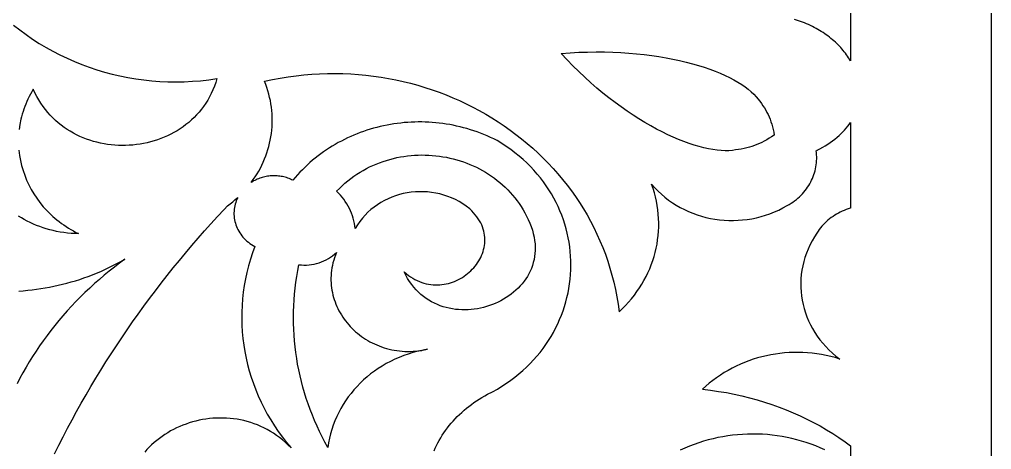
# Model space of a CAD drawing. Extents: x 2430 to 3430, y -1053 to 947.
# Drawn here: x 3085.1 to 3429.6, y 513.4 to 665.8 of the extents above; entities that cross this region are included whole.
import ezdxf

# ---------------------------------------------------------------- set-up
doc = ezdxf.new("R2010")
doc.units = 0
doc.layers.add('LAYER_1', color=18, linetype='CONTINUOUS')

msp = doc.modelspace()

# ---------------------------------------------------------------- linework, layer by layer
at = {"layer": 'LAYER_1'}
for points in [[(2429.56, -1052.54), (3429.56, -1052.54), (3429.56, 947.46), (2429.56, 947.46)], [(3292.43, 654.25), (3295.36, 654.17), (3298.23, 654.04), (3301.04, 653.85), (3303.8, 653.61), (3306.5, 653.32), (3309.14, 652.99), (3311.72, 652.6), (3314.22, 652.18), (3316.66, 651.71), (3319.03, 651.2), (3321.32, 650.66), (3323.54, 650.08), (3325.68, 649.46), (3327.73, 648.82), (3329.71, 648.14), (3331.6, 647.43), (3333.4, 646.7), (3335.12, 645.95), (3336.74, 645.17), (3338.26, 644.38), (3339.69, 643.56), (3341.02, 642.73), (3342.25, 641.89), (3343.38, 641.03), (3344.39, 640.16), (3345.31, 639.28), (3346.1, 638.4), (3347.41, 636.78), (3348, 635.99), (3348.55, 635.2), (3349.06, 634.42), (3349.54, 633.63), (3349.98, 632.84), (3350.39, 632.04), (3350.76, 631.22), (3351.1, 630.39), (3351.41, 629.54), (3351.69, 628.66), (3351.94, 627.76), (3352.16, 626.82), (3352.36, 625.84), (3352.53, 624.83), (3351.64, 624.22), (3350.76, 623.66), (3349.89, 623.14), (3349.03, 622.66), (3348.17, 622.22), (3347.31, 621.81), (3346.44, 621.44), (3345.56, 621.11), (3344.67, 620.8), (3343.76, 620.53), (3342.83, 620.28), (3341.87, 620.06), (3340.89, 619.86), (3339.87, 619.68), (3338.81, 619.53), (3337.72, 619.39), (3336.48, 619.28), (3335.17, 619.26), (3333.78, 619.31), (3332.34, 619.44), (3330.82, 619.65), (3329.25, 619.93), (3327.61, 620.29), (3325.93, 620.73), (3324.19, 621.24), (3322.4, 621.83), (3320.57, 622.49), (3318.69, 623.23), (3316.77, 624.05), (3314.82, 624.94), (3312.84, 625.91), (3310.82, 626.95), (3308.78, 628.07), (3306.72, 629.26), (3304.63, 630.53), (3302.53, 631.87), (3300.41, 633.29), (3298.29, 634.78), (3296.15, 636.34), (3294.01, 637.98), (3291.87, 639.69), (3289.73, 641.48), (3287.6, 643.34), (3285.47, 645.27), (3283.35, 647.28), (3281.25, 649.36), (3279.16, 651.52), (3277.1, 653.74), (3280.25, 653.97), (3283.36, 654.13), (3286.43, 654.23), (3289.46, 654.27)], [(3228.9, 617.74), (3230.16, 617.69), (3231.41, 617.61), (3232.66, 617.49), (3233.91, 617.34), (3235.15, 617.15), (3236.38, 616.93), (3237.61, 616.67), (3238.83, 616.38), (3240.04, 616.06), (3241.24, 615.7), (3242.42, 615.3), (3243.59, 614.88), (3244.75, 614.41), (3245.9, 613.92), (3247.03, 613.39), (3248.14, 612.83), (3249.24, 612.23), (3250.31, 611.61), (3251.37, 610.95), (3252.41, 610.25), (3253.42, 609.53), (3254.42, 608.77), (3255.39, 607.98), (3256.33, 607.16), (3257.25, 606.31), (3258.14, 605.42), (3259.01, 604.51), (3259.84, 603.56), (3260.65, 602.58), (3261.43, 601.57), (3262.17, 600.53), (3262.89, 599.46), (3263.57, 598.36), (3264.21, 597.23), (3264.82, 596.06), (3265.4, 594.87), (3265.93, 593.65), (3266.43, 592.38), (3266.86, 591.12), (3267.2, 589.88), (3267.47, 588.66), (3267.67, 587.46), (3267.8, 586.27), (3267.85, 585.11), (3267.85, 583.97), (3267.77, 582.85), (3267.64, 581.75), (3267.44, 580.67), (3267.18, 579.62), (3266.87, 578.59), (3266.5, 577.59), (3266.08, 576.62), (3265.61, 575.67), (3265.09, 574.75), (3264.52, 573.86), (3263.9, 573), (3263.25, 572.16), (3262.55, 571.36), (3261.81, 570.59), (3261.04, 569.85), (3260.23, 569.15), (3259.38, 568.48), (3258.51, 567.84), (3257.6, 567.24), (3256.67, 566.67), (3255.71, 566.14), (3254.73, 565.65), (3253.73, 565.19), (3252.71, 564.77), (3251.67, 564.4), (3250.61, 564.06), (3249.54, 563.77), (3248.46, 563.51), (3247.37, 563.3), (3246.27, 563.13), (3245.17, 563.01), (3244.06, 562.93), (3242.95, 562.89), (3241.84, 562.91), (3240.73, 562.97), (3239.62, 563.07), (3238.52, 563.23), (3237.43, 563.43), (3236.35, 563.69), (3235.28, 563.99), (3234.23, 564.35), (3233.19, 564.76), (3232.17, 565.22), (3231.17, 565.73), (3230.19, 566.3), (3229.23, 566.92), (3228.3, 567.6), (3227.4, 568.34), (3226.52, 569.13), (3225.68, 569.99), (3224.87, 570.9), (3224.1, 571.87), (3223.36, 572.9), (3222.66, 573.99), (3222.01, 575.14), (3221.4, 576.35), (3222.15, 575.71), (3222.92, 575.11), (3223.69, 574.57), (3224.48, 574.08), (3225.26, 573.63), (3226.06, 573.24), (3226.86, 572.89), (3227.66, 572.59), (3228.46, 572.34), (3229.26, 572.13), (3230.07, 571.96), (3230.87, 571.84), (3231.67, 571.76), (3232.47, 571.71), (3233.26, 571.71), (3234.05, 571.75), (3234.83, 571.82), (3235.6, 571.93), (3236.37, 572.08), (3237.12, 572.26), (3237.87, 572.47), (3238.6, 572.72), (3239.32, 572.99), (3240.02, 573.3), (3240.72, 573.64), (3241.39, 574), (3242.05, 574.39), (3242.69, 574.81), (3243.31, 575.25), (3243.91, 575.72), (3244.49, 576.21), (3245.04, 576.72), (3245.58, 577.26), (3246.09, 577.81), (3246.57, 578.38), (3247.03, 578.97), (3247.45, 579.58), (3247.85, 580.2), (3248.22, 580.84), (3248.56, 581.49), (3248.87, 582.16), (3249.14, 582.84), (3249.38, 583.52), (3249.59, 584.22), (3249.76, 584.93), (3249.89, 585.64), (3249.98, 586.36), (3250.03, 587.09), (3250.04, 587.82), (3250.02, 588.56), (3249.94, 589.3), (3249.83, 590.04), (3249.67, 590.78), (3249.46, 591.52), (3249.21, 592.26), (3248.91, 592.99), (3248.56, 593.72), (3248.16, 594.45), (3247.71, 595.18), (3247.21, 595.89), (3246.65, 596.6), (3246.04, 597.3), (3245.37, 597.99), (3244.65, 598.67), (3243.43, 599.61), (3242.18, 600.47), (3240.89, 601.25), (3239.57, 601.94), (3238.22, 602.56), (3236.85, 603.1), (3235.45, 603.57), (3234.04, 603.95), (3232.62, 604.26), (3231.18, 604.5), (3229.74, 604.65), (3228.29, 604.74), (3226.85, 604.75), (3225.4, 604.68), (3223.97, 604.55), (3222.55, 604.34), (3221.14, 604.06), (3219.75, 603.71), (3218.38, 603.29), (3217.03, 602.79), (3215.71, 602.23), (3214.43, 601.6), (3213.18, 600.91), (3211.97, 600.14), (3210.8, 599.31), (3209.68, 598.41), (3208.61, 597.45), (3207.59, 596.42), (3206.63, 595.33), (3205.73, 594.18), (3204.89, 592.96), (3204.12, 591.68), (3203.99, 592.61), (3203.83, 593.53), (3203.62, 594.44), (3203.38, 595.35), (3203.09, 596.24), (3202.77, 597.12), (3202.41, 597.98), (3202.01, 598.83), (3201.57, 599.66), (3201.1, 600.48), (3200.59, 601.28), (3200.05, 602.06), (3199.47, 602.82), (3198.85, 603.56), (3198.2, 604.27), (3197.52, 604.96), (3198.48, 605.94), (3199.46, 606.87), (3200.46, 607.77), (3201.49, 608.62), (3202.54, 609.44), (3203.61, 610.21), (3204.69, 610.95), (3205.8, 611.65), (3206.92, 612.31), (3208.06, 612.93), (3209.21, 613.51), (3210.38, 614.06), (3211.56, 614.56), (3212.75, 615.03), (3213.95, 615.46), (3215.17, 615.85), (3216.39, 616.21), (3217.62, 616.53), (3218.86, 616.81), (3220.1, 617.05), (3221.35, 617.26), (3222.6, 617.43), (3223.86, 617.56), (3225.12, 617.66), (3226.38, 617.72), (3227.64, 617.75)], [(3197.08, 582.27), (3196.75, 581.37), (3196.47, 580.46), (3196.22, 579.56), (3196.01, 578.65), (3195.84, 577.75), (3195.7, 576.85), (3195.6, 575.96), (3195.53, 575.07), (3195.5, 574.18), (3195.5, 573.3), (3195.53, 572.42), (3195.6, 571.55), (3195.7, 570.69), (3195.83, 569.83), (3195.99, 568.99), (3196.18, 568.15), (3196.4, 567.32), (3196.65, 566.5), (3196.94, 565.69), (3197.24, 564.89), (3197.58, 564.1), (3197.95, 563.32), (3198.34, 562.56), (3198.75, 561.81), (3199.2, 561.07), (3199.66, 560.35), (3200.16, 559.64), (3200.67, 558.95), (3201.21, 558.27), (3201.78, 557.61), (3202.36, 556.97), (3202.97, 556.34), (3203.6, 555.74), (3204.25, 555.15), (3204.92, 554.58), (3205.61, 554.03), (3206.32, 553.5), (3207.04, 553), (3207.79, 552.51), (3208.55, 552.05), (3209.33, 551.61), (3210.13, 551.2), (3210.94, 550.8), (3211.77, 550.44), (3212.61, 550.09), (3213.46, 549.78), (3214.34, 549.49), (3215.22, 549.23), (3216.11, 548.99), (3217.02, 548.78), (3217.94, 548.61), (3218.87, 548.46), (3219.81, 548.34), (3220.77, 548.25), (3221.73, 548.19), (3222.7, 548.17), (3223.67, 548.17), (3224.66, 548.21), (3225.65, 548.28), (3226.65, 548.39), (3227.66, 548.53), (3227.72, 548.54), (3226.23, 548.2), (3224.54, 547.75), (3222.88, 547.24), (3221.26, 546.67), (3219.67, 546.04), (3218.11, 545.36), (3216.59, 544.62), (3215.1, 543.83), (3213.66, 542.99), (3212.25, 542.1), (3210.89, 541.16), (3209.56, 540.17), (3208.28, 539.13), (3207.05, 538.05), (3205.86, 536.93), (3204.73, 535.76), (3203.64, 534.55), (3202.6, 533.3), (3201.62, 532.02), (3200.68, 530.7), (3199.81, 529.34), (3198.99, 527.95), (3198.23, 526.53), (3197.53, 525.07), (3196.89, 523.59), (3196.31, 522.08), (3195.79, 520.54), (3195.35, 518.97), (3194.96, 517.38), (3194.65, 515.77), (3194.4, 514.14), (3193.37, 516.01), (3192.39, 517.9), (3191.45, 519.8), (3190.56, 521.72), (3189.71, 523.66), (3188.9, 525.6), (3188.14, 527.56), (3187.43, 529.54), (3186.76, 531.52), (3186.14, 533.52), (3185.56, 535.53), (3185.03, 537.54), (3184.54, 539.57), (3184.1, 541.6), (3183.7, 543.64), (3183.36, 545.69), (3183.05, 547.75), (3182.8, 549.81), (3182.59, 551.87), (3182.42, 553.94), (3182.31, 556.02), (3182.24, 558.09), (3182.21, 560.17), (3182.24, 562.25), (3182.31, 564.33), (3182.43, 566.41), (3182.59, 568.49), (3182.81, 570.57), (3183.07, 572.65), (3183.37, 574.72), (3183.73, 576.8), (3184.13, 578.86), (3185.03, 578.78), (3185.94, 578.75), (3186.84, 578.77), (3187.75, 578.84), (3188.64, 578.96), (3189.53, 579.12), (3190.41, 579.33), (3191.28, 579.59), (3192.13, 579.89), (3192.96, 580.23), (3193.78, 580.62), (3194.57, 581.05), (3195.33, 581.52), (3196.07, 582.04), (3196.77, 582.59), (3197.44, 583.18)], [(3228.67, 548.7), (3227.72, 548.54), (3227.94, 548.59), (3229.68, 548.92)]]:
    msp.add_lwpolyline(points, close=True, dxfattribs=at)
for points in [[(3379.56, 787.1), (3379.56, 651.15), (3379.23, 651.69), (3378.89, 652.23), (3378.53, 652.75), (3378.16, 653.28), (3377.78, 653.79), (3377.38, 654.31), (3376.97, 654.81), (3376.54, 655.31), (3376.11, 655.8), (3375.65, 656.29), (3375.19, 656.77), (3374.71, 657.24), (3374.22, 657.7), (3373.71, 658.16), (3373.2, 658.61), (3372.67, 659.05), (3372.12, 659.48), (3371.57, 659.91), (3371.01, 660.32), (3370.43, 660.73), (3369.84, 661.12), (3369.24, 661.51), (3368.63, 661.89), (3368, 662.25), (3367.37, 662.61), (3366.72, 662.96), (3366.07, 663.29), (3365.4, 663.62), (3364.73, 663.93), (3364.04, 664.23), (3363.34, 664.52), (3362.63, 664.8), (3361.92, 665.06), (3361.19, 665.32), (3360.45, 665.56), (3359.71, 665.79)], [(3083.04, 663.79), (3085.24, 662.06), (3087.49, 660.4), (3089.79, 658.81), (3092.14, 657.29), (3094.54, 655.85), (3096.99, 654.49), (3099.48, 653.21), (3102.01, 652), (3104.59, 650.87), (3107.2, 649.82), (3109.84, 648.85), (3112.52, 647.96), (3115.22, 647.15), (3117.96, 646.42), (3120.72, 645.78), (3123.51, 645.22), (3126.32, 644.74), (3129.14, 644.35), (3131.99, 644.05), (3134.85, 643.83), (3137.72, 643.7), (3140.6, 643.66), (3143.49, 643.71), (3146.39, 643.85), (3149.29, 644.08), (3152.2, 644.4), (3155.1, 644.81), (3154.68, 643.44), (3154.2, 642.12), (3153.68, 640.83), (3153.1, 639.58), (3152.48, 638.37), (3151.82, 637.21), (3151.12, 636.08), (3150.37, 634.99), (3149.58, 633.95), (3148.76, 632.94), (3147.89, 631.97), (3147, 631.05), (3146.07, 630.16), (3145.1, 629.32), (3144.11, 628.52), (3143.09, 627.75), (3142.04, 627.03), (3140.96, 626.35), (3139.86, 625.71), (3138.74, 625.12), (3137.59, 624.56), (3136.43, 624.04), (3135.24, 623.57), (3134.04, 623.14), (3132.83, 622.75), (3131.6, 622.4), (3130.36, 622.09), (3129.11, 621.83), (3127.85, 621.61), (3126.58, 621.43), (3125.31, 621.29), (3124.03, 621.19), (3122.75, 621.14), (3121.46, 621.13), (3120.18, 621.16), (3118.9, 621.24), (3117.62, 621.36), (3116.35, 621.52), (3115.09, 621.72), (3113.83, 621.97), (3112.58, 622.26), (3111.34, 622.59), (3110.12, 622.96), (3108.91, 623.38), (3107.71, 623.85), (3106.53, 624.35), (3105.38, 624.9), (3104.24, 625.5), (3103.12, 626.14), (3102.03, 626.82), (3100.96, 627.54), (3099.91, 628.31), (3098.9, 629.13), (3097.91, 629.99), (3096.96, 630.89), (3096.04, 631.84), (3095.15, 632.83), (3094.3, 633.87), (3093.49, 634.95), (3092.71, 636.07), (3091.98, 637.25), (3091.28, 638.46), (3090.63, 639.72), (3090.03, 641.03), (3089.52, 640.17), (3089.03, 639.31), (3088.58, 638.44), (3088.15, 637.56), (3087.75, 636.68), (3087.37, 635.79), (3087.02, 634.9), (3086.69, 634.01), (3086.4, 633.11), (3086.12, 632.2), (3085.88, 631.3), (3085.66, 630.39), (3085.29, 628.56), (3085.02, 626.73)], [(3232.01, 512.96), (3232.44, 513.9), (3232.89, 514.83), (3233.37, 515.75), (3233.88, 516.66), (3234.41, 517.56), (3234.96, 518.45), (3235.54, 519.33), (3236.14, 520.19), (3236.77, 521.04), (3237.42, 521.88), (3238.1, 522.7), (3238.8, 523.51), (3239.52, 524.3), (3240.27, 525.08), (3241.04, 525.84), (3241.83, 526.58), (3242.65, 527.31), (3243.49, 528.01), (3244.35, 528.7), (3245.24, 529.38), (3246.14, 530.03), (3247.07, 530.66), (3248.03, 531.27), (3249, 531.86), (3250, 532.43), (3251.01, 532.98), (3252.76, 533.88), (3254.45, 534.84), (3256.09, 535.83), (3257.68, 536.87), (3259.21, 537.94), (3260.7, 539.05), (3262.12, 540.2), (3263.5, 541.39), (3264.82, 542.61), (3266.09, 543.86), (3267.31, 545.15), (3268.47, 546.46), (3269.58, 547.81), (3270.63, 549.18), (3271.64, 550.58), (3272.59, 552), (3273.48, 553.45), (3274.32, 554.91), (3275.11, 556.4), (3275.85, 557.91), (3276.53, 559.44), (3277.16, 560.98), (3277.73, 562.54), (3278.25, 564.11), (3278.72, 565.69), (3279.13, 567.29), (3279.49, 568.89), (3279.79, 570.51), (3280.04, 572.13), (3280.24, 573.75), (3280.38, 575.39), (3280.47, 577.02), (3280.5, 578.66), (3280.48, 580.29), (3280.41, 581.93), (3280.28, 583.56), (3280.09, 585.19), (3279.85, 586.81), (3279.56, 588.43), (3279.21, 590.04), (3278.81, 591.64), (3278.35, 593.23), (3277.84, 594.81), (3277.27, 596.38), (3276.65, 597.93), (3275.97, 599.47), (3275.24, 600.98), (3274.45, 602.48), (3273.61, 603.96), (3272.72, 605.42), (3271.76, 606.86), (3270.76, 608.27), (3269.69, 609.65), (3268.57, 611.01), (3267.4, 612.34), (3266.17, 613.64), (3264.89, 614.92), (3263.55, 616.15), (3262.15, 617.36), (3260.7, 618.53), (3259.19, 619.66), (3257.63, 620.76), (3256.01, 621.82), (3254.34, 622.83), (3253.19, 623.42), (3252.02, 623.97), (3250.85, 624.49), (3249.67, 624.99), (3248.49, 625.46), (3247.3, 625.91), (3246.1, 626.33), (3244.89, 626.72), (3243.68, 627.08), (3242.46, 627.42), (3241.24, 627.74), (3240.02, 628.02), (3238.79, 628.28), (3237.56, 628.51), (3236.32, 628.72), (3235.09, 628.9), (3233.85, 629.06), (3232.61, 629.19), (3231.37, 629.29), (3230.13, 629.37), (3228.88, 629.42), (3227.64, 629.45), (3226.4, 629.45), (3225.16, 629.43), (3223.93, 629.38), (3222.69, 629.3), (3221.46, 629.21), (3220.23, 629.08), (3219.01, 628.93), (3217.78, 628.76), (3216.57, 628.56), (3215.36, 628.34), (3214.15, 628.09), (3212.95, 627.82), (3211.76, 627.53), (3210.57, 627.21), (3209.39, 626.86), (3208.22, 626.5), (3207.06, 626.1), (3205.9, 625.69), (3204.76, 625.25), (3203.62, 624.79), (3202.5, 624.3), (3201.38, 623.79), (3200.28, 623.26), (3199.19, 622.7), (3198.11, 622.12), (3197.04, 621.52), (3195.98, 620.89), (3194.94, 620.24), (3193.91, 619.57), (3192.9, 618.88), (3191.9, 618.16), (3190.92, 617.42), (3189.95, 616.66), (3189, 615.87), (3188.06, 615.06), (3187.14, 614.23), (3186.24, 613.38), (3185.36, 612.51), (3184.5, 611.61), (3183.65, 610.7), (3182.82, 609.76), (3182.02, 608.8), (3181.57, 609.01), (3181.11, 609.22), (3180.65, 609.4), (3180.19, 609.57), (3179.72, 609.72), (3179.25, 609.86), (3178.78, 609.98), (3178.31, 610.09), (3177.83, 610.17), (3177.35, 610.25), (3176.87, 610.31), (3176.39, 610.35), (3175.91, 610.38), (3175.43, 610.39), (3174.95, 610.38), (3174.47, 610.36), (3173.99, 610.33), (3173.51, 610.28), (3173.04, 610.22), (3172.57, 610.14), (3172.1, 610.04), (3171.64, 609.93), (3171.18, 609.81), (3170.72, 609.67), (3170.27, 609.52), (3169.82, 609.35), (3169.38, 609.17), (3168.95, 608.97), (3168.52, 608.76), (3168.1, 608.54), (3167.69, 608.3), (3167.28, 608.05), (3167.99, 609.03), (3168.67, 610.03), (3169.31, 611.04), (3169.92, 612.08), (3170.49, 613.12), (3171.03, 614.18), (3171.53, 615.25), (3171.99, 616.34), (3172.42, 617.43), (3172.81, 618.54), (3173.16, 619.66), (3173.48, 620.78), (3173.76, 621.92), (3174.01, 623.06), (3174.22, 624.2), (3174.39, 625.36), (3174.52, 626.51), (3174.62, 627.68), (3174.68, 628.84), (3174.7, 630.01), (3174.68, 631.18), (3174.63, 632.35), (3174.53, 633.51), (3174.4, 634.68), (3174.23, 635.85), (3174.02, 637.01), (3173.77, 638.17), (3173.48, 639.33), (3173.16, 640.48), (3172.79, 641.62), (3172.38, 642.76), (3171.94, 643.89), (3174.74, 644.5), (3177.55, 645.02), (3180.35, 645.47), (3183.15, 645.85), (3185.94, 646.16), (3188.72, 646.39), (3191.49, 646.55), (3194.26, 646.64), (3197.01, 646.66), (3199.76, 646.61), (3202.49, 646.49), (3205.2, 646.31), (3207.9, 646.05), (3210.59, 645.73), (3213.25, 645.35), (3215.9, 644.9), (3218.53, 644.38), (3221.13, 643.81), (3223.72, 643.17), (3226.28, 642.46), (3228.81, 641.7), (3231.32, 640.88), (3233.81, 640), (3236.26, 639.06), (3238.68, 638.06), (3241.08, 637), (3243.44, 635.89), (3245.77, 634.72), (3248.06, 633.5), (3250.32, 632.22), (3252.54, 630.89), (3254.73, 629.51), (3256.87, 628.08), (3258.98, 626.59), (3261.04, 625.06), (3263.06, 623.47), (3265.04, 621.84), (3266.97, 620.16), (3268.86, 618.43), (3270.7, 616.66), (3272.49, 614.84), (3274.23, 612.97), (3275.92, 611.06), (3277.56, 609.11), (3279.14, 607.12), (3280.67, 605.08), (3282.15, 603.01), (3283.56, 600.89), (3284.92, 598.73), (3286.23, 596.54), (3287.47, 594.31), (3288.64, 592.04), (3289.76, 589.73), (3290.81, 587.39), (3291.8, 585.01), (3292.72, 582.6), (3293.57, 580.16), (3294.36, 577.68), (3295.07, 575.18), (3295.72, 572.64), (3296.29, 570.07), (3296.79, 567.47), (3297.21, 564.85), (3297.56, 562.19), (3298.74, 563.31), (3299.88, 564.46), (3300.97, 565.64), (3302, 566.85), (3302.99, 568.09), (3303.92, 569.36), (3304.8, 570.66), (3305.63, 571.97), (3306.41, 573.32), (3307.14, 574.68), (3307.81, 576.06), (3308.43, 577.47), (3309, 578.89), (3309.51, 580.32), (3309.97, 581.77), (3310.37, 583.24), (3310.72, 584.72), (3311.02, 586.2), (3311.25, 587.7), (3311.43, 589.21), (3311.56, 590.72), (3311.63, 592.23), (3311.64, 593.76), (3311.59, 595.28), (3311.49, 596.8), (3311.33, 598.33), (3311.11, 599.85), (3310.83, 601.37), (3310.49, 602.88), (3310.09, 604.39), (3309.63, 605.89), (3309.11, 607.38), (3310.22, 606.14), (3311.38, 604.96), (3312.59, 603.83), (3313.85, 602.77), (3315.15, 601.78), (3316.49, 600.84), (3317.86, 599.97), (3319.28, 599.16), (3320.72, 598.42), (3322.2, 597.73), (3323.71, 597.12), (3325.24, 596.57), (3326.79, 596.08), (3328.37, 595.66), (3329.96, 595.31), (3331.56, 595.02), (3333.18, 594.8), (3334.81, 594.65), (3336.45, 594.57), (3338.08, 594.55), (3339.73, 594.61), (3341.37, 594.73), (3343, 594.92), (3344.63, 595.18), (3346.26, 595.52), (3347.87, 595.92), (3349.46, 596.39), (3351.04, 596.94), (3352.61, 597.56), (3354.15, 598.25), (3355.66, 599.01), (3357.15, 599.85), (3357.84, 600.24), (3358.51, 600.65), (3359.16, 601.08), (3359.79, 601.53), (3360.39, 601.99), (3360.97, 602.48), (3361.53, 602.98), (3362.07, 603.5), (3362.58, 604.04), (3363.07, 604.59), (3363.54, 605.16), (3363.98, 605.74), (3364.4, 606.33), (3364.79, 606.94), (3365.16, 607.56), (3365.51, 608.19), (3365.82, 608.83), (3366.12, 609.48), (3366.39, 610.14), (3366.63, 610.8), (3366.84, 611.48), (3367.03, 612.16), (3367.2, 612.85), (3367.33, 613.54), (3367.44, 614.24), (3367.52, 614.94), (3367.57, 615.65), (3367.6, 616.36), (3367.6, 617.07), (3367.57, 617.78), (3367.51, 618.49), (3367.42, 619.2), (3367.72, 619.43), (3368.74, 619.95), (3369.72, 620.49), (3370.66, 621.04), (3371.56, 621.61), (3372.43, 622.19), (3373.26, 622.79), (3374.05, 623.39), (3374.8, 624.01), (3375.52, 624.64), (3376.2, 625.28), (3376.85, 625.93), (3377.46, 626.58), (3378.04, 627.25), (3378.58, 627.93), (3379.09, 628.61), (3379.56, 629.31), (3379.56, 598.91), (3379.46, 598.88), (3378.74, 598.66), (3378.04, 598.41), (3377.34, 598.14), (3376.65, 597.84), (3375.97, 597.52), (3375.3, 597.18), (3374.65, 596.81), (3374.01, 596.43), (3373.38, 596.02), (3372.77, 595.58), (3372.18, 595.13), (3371.6, 594.65), (3371.04, 594.15), (3370.5, 593.63), (3369.98, 593.09), (3369.47, 592.53), (3368.99, 591.95), (3368.53, 591.35), (3368.09, 590.72), (3367.67, 590.08), (3366.77, 588.7), (3365.95, 587.29), (3365.2, 585.86), (3364.54, 584.41), (3363.95, 582.94), (3363.44, 581.46), (3363, 579.96), (3362.64, 578.46), (3362.36, 576.94), (3362.15, 575.42), (3362.02, 573.9), (3361.96, 572.37), (3361.98, 570.85), (3362.07, 569.33), (3362.23, 567.82), (3362.47, 566.32), (3362.78, 564.83), (3363.16, 563.35), (3363.61, 561.89), (3364.13, 560.44), (3364.73, 559.02), (3365.39, 557.62), (3366.12, 556.25), (3366.93, 554.91), (3367.8, 553.59), (3368.74, 552.31), (3369.74, 551.07), (3370.82, 549.86), (3371.96, 548.7), (3373.17, 547.57), (3374.44, 546.5), (3375.78, 545.47), (3374.17, 545.95), (3372.56, 546.37), (3370.93, 546.74), (3369.3, 547.06), (3367.67, 547.32), (3366.03, 547.52), (3364.39, 547.67), (3362.75, 547.77), (3361.11, 547.81), (3359.47, 547.8), (3357.84, 547.74), (3356.21, 547.62), (3354.59, 547.45), (3352.98, 547.23), (3351.37, 546.96), (3349.78, 546.64), (3348.21, 546.26), (3346.64, 545.84), (3345.1, 545.36), (3343.57, 544.83), (3342.06, 544.26), (3340.57, 543.63), (3339.1, 542.96), (3337.65, 542.23), (3336.23, 541.46), (3334.84, 540.64), (3333.48, 539.78), (3332.14, 538.86), (3330.84, 537.9), (3329.56, 536.89), (3328.32, 535.83), (3327.12, 534.73), (3329.98, 534.41), (3332.81, 534.02), (3335.6, 533.55), (3338.37, 533.02), (3341.1, 532.42), (3343.8, 531.76), (3346.47, 531.03), (3349.1, 530.24), (3351.69, 529.38), (3354.25, 528.47), (3356.77, 527.49), (3359.26, 526.45), (3361.7, 525.36), (3364.1, 524.21), (3366.47, 523), (3368.79, 521.74), (3371.07, 520.42), (3373.3, 519.05), (3375.49, 517.63), (3377.64, 516.16), (3379.56, 514.77), (3379.56, 507.91)], [(3084.94, 619.43), (3085.16, 617.62), (3085.48, 615.83), (3085.89, 614.05), (3086.39, 612.3), (3086.98, 610.57), (3087.66, 608.87), (3088.43, 607.2), (3089.29, 605.57), (3090.24, 603.97), (3091.27, 602.41), (3092.38, 600.9), (3093.58, 599.44), (3094.86, 598.03), (3096.23, 596.67), (3096.94, 596.02), (3097.67, 595.38), (3098.42, 594.75), (3099.2, 594.14), (3099.99, 593.54), (3100.8, 592.97), (3101.63, 592.41), (3102.48, 591.86), (3103.34, 591.34), (3104.23, 590.83), (3105.14, 590.34), (3106.06, 589.88), (3104.73, 589.91), (3103.41, 589.99), (3102.11, 590.11), (3100.82, 590.26), (3099.55, 590.45), (3098.3, 590.68), (3097.06, 590.95), (3095.85, 591.25), (3094.65, 591.59), (3093.47, 591.96), (3092.32, 592.37), (3091.18, 592.81), (3090.06, 593.28), (3088.97, 593.78), (3087.9, 594.31), (3086.85, 594.88), (3085.82, 595.47), (3084.82, 596.09)], [(3097.53, 511.87), (3099.05, 514.9), (3100.59, 517.92), (3102.16, 520.92), (3103.76, 523.91), (3105.39, 526.89), (3107.05, 529.85), (3108.74, 532.79), (3110.46, 535.72), (3112.21, 538.64), (3113.98, 541.54), (3115.79, 544.42), (3117.62, 547.29), (3119.48, 550.14), (3121.37, 552.97), (3123.29, 555.79), (3125.23, 558.59), (3127.2, 561.38), (3129.2, 564.15), (3131.23, 566.9), (3133.29, 569.63), (3135.37, 572.35), (3137.48, 575.04), (3139.61, 577.72), (3141.78, 580.39), (3143.97, 583.03), (3146.19, 585.66), (3148.43, 588.27), (3150.7, 590.85), (3152.99, 593.42), (3155.32, 595.97), (3157.67, 598.5), (3158.85, 599.76), (3159.8, 600.47), (3160.72, 601.2), (3161.61, 601.96), (3162.48, 602.75), (3162.2, 602.16), (3161.96, 601.57), (3161.74, 600.97), (3161.56, 600.36), (3161.41, 599.75), (3161.29, 599.14), (3161.21, 598.52), (3161.15, 597.9), (3161.13, 597.28), (3161.13, 596.66), (3161.17, 596.04), (3161.24, 595.43), (3161.33, 594.82), (3161.46, 594.21), (3161.62, 593.61), (3161.8, 593.02), (3162.02, 592.44), (3162.26, 591.86), (3162.53, 591.3), (3162.83, 590.74), (3163.16, 590.2), (3163.52, 589.67), (3163.9, 589.16), (3164.31, 588.66), (3164.75, 588.18), (3165.22, 587.72), (3165.72, 587.27), (3166.24, 586.85), (3166.78, 586.44), (3167.36, 586.06), (3167.96, 585.7), (3168.58, 585.37), (3167.74, 583.09), (3166.99, 580.79), (3166.32, 578.48), (3165.73, 576.16), (3165.22, 573.84), (3164.79, 571.5), (3164.45, 569.16), (3164.18, 566.81), (3164, 564.46), (3163.9, 562.12), (3163.88, 559.77), (3163.94, 557.43), (3164.07, 555.09), (3164.29, 552.76), (3164.59, 550.43), (3164.96, 548.12), (3165.41, 545.82), (3165.94, 543.53), (3166.55, 541.26), (3167.24, 539.01), (3168, 536.77), (3168.84, 534.56), (3169.75, 532.37), (3170.74, 530.2), (3171.81, 528.06), (3172.95, 525.95), (3174.17, 523.87), (3175.46, 521.82), (3176.83, 519.8), (3178.27, 517.82), (3179.79, 515.87), (3181.38, 513.97), (3180.39, 514.96), (3179.39, 515.9), (3178.36, 516.79), (3177.3, 517.62), (3176.23, 518.41), (3175.14, 519.15), (3174.03, 519.84), (3172.9, 520.48), (3171.76, 521.07), (3170.6, 521.61), (3169.43, 522.11), (3168.25, 522.56), (3167.06, 522.96), (3165.86, 523.32), (3164.65, 523.63), (3163.44, 523.89), (3162.22, 524.11), (3160.99, 524.29), (3159.77, 524.43), (3158.54, 524.52), (3157.31, 524.57), (3156.08, 524.57), (3154.86, 524.54), (3153.64, 524.46), (3152.42, 524.35), (3151.21, 524.19), (3150.01, 524), (3148.82, 523.76), (3147.64, 523.49), (3146.46, 523.18), (3145.31, 522.83), (3144.16, 522.44), (3143.03, 522.02), (3141.92, 521.56), (3140.82, 521.06), (3139.75, 520.53), (3138.69, 519.97), (3137.66, 519.37), (3136.64, 518.73), (3135.66, 518.07), (3134.69, 517.37), (3133.76, 516.64), (3132.85, 515.87), (3131.97, 515.08), (3131.13, 514.26), (3130.31, 513.4), (3129.53, 512.51)], [(3084.92, 569.56), (3086.48, 569.68), (3088.04, 569.82), (3089.6, 569.99), (3091.16, 570.18), (3092.71, 570.41), (3094.26, 570.66), (3095.81, 570.94), (3097.35, 571.25), (3098.89, 571.59), (3100.42, 571.95), (3101.95, 572.35), (3103.47, 572.77), (3104.98, 573.22), (3106.49, 573.7), (3107.99, 574.2), (3109.48, 574.74), (3110.97, 575.3), (3112.45, 575.9), (3113.91, 576.52), (3115.37, 577.16), (3116.82, 577.84), (3118.25, 578.55), (3119.68, 579.28), (3121.09, 580.05), (3122.5, 580.84), (3120.62, 579.47), (3118.78, 578.06), (3116.97, 576.63), (3115.18, 575.17), (3113.43, 573.68), (3111.7, 572.17), (3110.01, 570.62), (3108.35, 569.05), (3106.72, 567.46), (3105.13, 565.83), (3103.57, 564.18), (3102.04, 562.51), (3100.54, 560.81), (3099.07, 559.09), (3097.65, 557.34), (3096.25, 555.57), (3094.89, 553.77), (3093.56, 551.96), (3092.27, 550.12), (3091.02, 548.26), (3089.8, 546.37), (3088.62, 544.47), (3087.47, 542.55), (3086.36, 540.6), (3085.29, 538.64), (3084.26, 536.66)], [(3370.5, 513.28), (3368.89, 514.01), (3367.25, 514.69), (3365.6, 515.31), (3363.93, 515.89), (3362.25, 516.42), (3360.55, 516.89), (3358.83, 517.32), (3357.11, 517.69), (3355.38, 518.02), (3353.63, 518.29), (3351.88, 518.51), (3350.13, 518.68), (3348.37, 518.8), (3346.61, 518.87), (3344.85, 518.89), (3343.09, 518.86), (3341.33, 518.78), (3339.57, 518.65), (3337.82, 518.47), (3336.07, 518.23), (3334.34, 517.95), (3332.61, 517.62), (3330.89, 517.23), (3329.18, 516.8), (3327.49, 516.32), (3325.81, 515.79), (3324.15, 515.2), (3322.51, 514.57), (3320.89, 513.89), (3319.28, 513.15)]]:
    msp.add_lwpolyline(points, dxfattribs=at)

doc.saveas('drawing.dxf')
